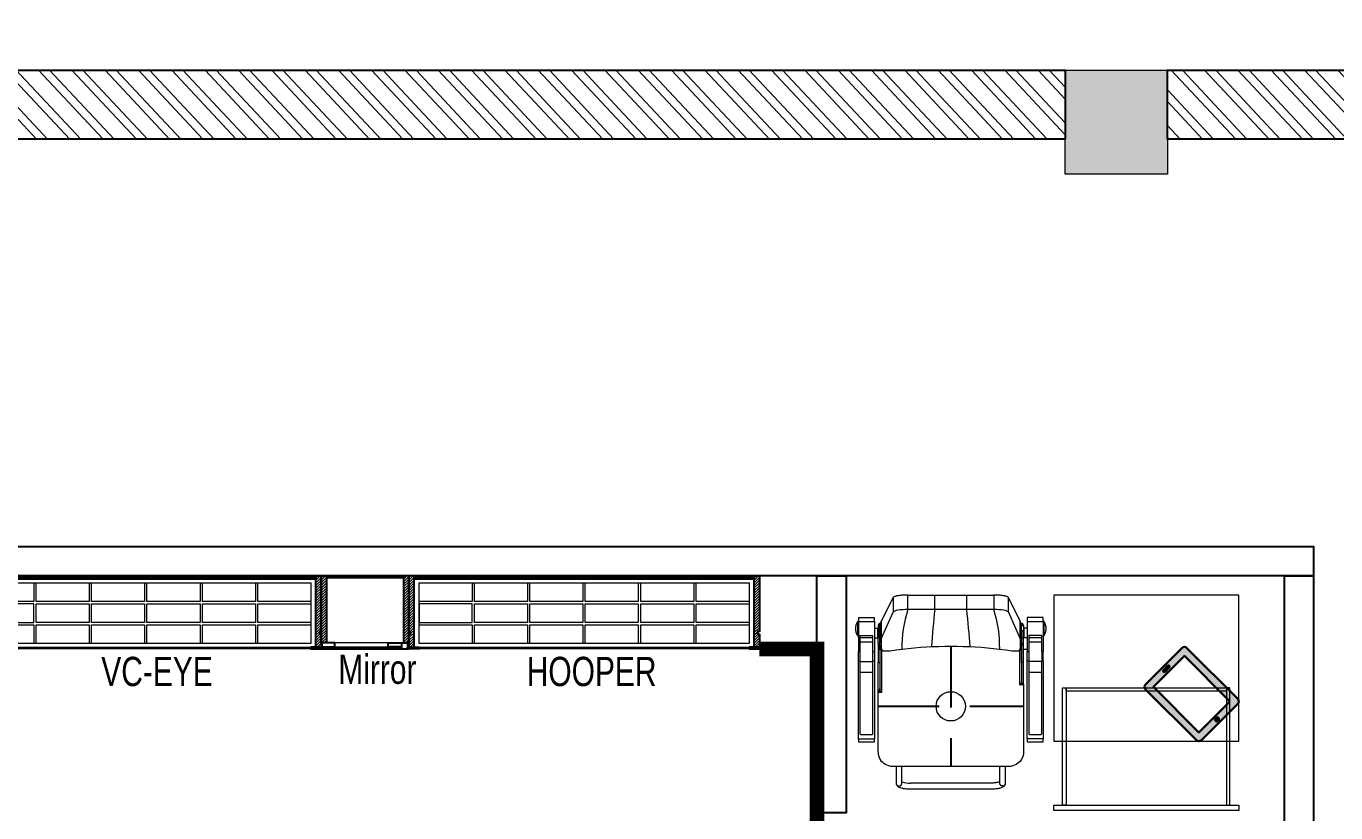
# Model space of a CAD drawing. Header units: feet. Extents: x 7177092 to 7192458, y -5285593 to -5277737.
# Drawn here: x 7184842 to 7189325, y -5280428 to -5277737 of the extents above; entities that cross this region are included whole.
import ezdxf

# ---------------------------------------------------------------- set-up
doc = ezdxf.new("R2010")
doc.units = ezdxf.units.FT
doc.header["$LTSCALE"] = 33
doc.header["$MEASUREMENT"] = 0
doc.linetypes.add('ACAD_ISO03W100', pattern=[30, 12, -18])
doc.linetypes.add('HIDDEN', pattern=[9.525, 6.35, -3.175])
doc.layers.add('A-WALL', color=1, linetype='Continuous')
doc.layers.add('LAMINATE FINISH', color=80, linetype='Continuous')
for name, color, linetype, lineweight in [('Column', 243, 'Continuous', 9), ('LENS-FURNITURE', 13, 'Continuous', 9), ('LENS-PARTITION', 21, 'Continuous', 25), ('LENS_DIMENSION', 193, 'Continuous', 0), ('LENS_TEXT', 31, 'Continuous', 5), ('LK-FF&E WALL', 1, 'Continuous', 9), ('LK-FURNITURE', 13, 'Continuous', 9), ('LK-MIRROR', 133, 'Continuous', 13), ('LN-ELEVATION-1', 81, 'Continuous', 25), ('LN-ELEVATION-2', 103, 'Continuous', 20), ('LN-ELEVATION-3', 125, 'Continuous', 18), ('LN-ELEVATION-4', 145, 'Continuous', 13), ('LN-HATCH', 251, 'Continuous', 0), ('PLANO-TXT', 252, 'Continuous', 5)]:
    doc.layers.add(name, color=color, linetype=linetype, lineweight=lineweight)
doc.styles.add('LK TXT', font='GILC____.TTF', dxfattribs={"height": 100})
pattern_1 = [(45, (7858054.0837, 3504049.203), (-4.4901280605, 4.4901280605), [])]

# ---------------------------------------------------------------- blocks, each defined once
blk = doc.blocks.new('A$Cd80e5814')
at = {"layer": 'Column'}
h = blk.add_hatch(color=8, dxfattribs=at)
h.dxf.hatch_style = 1
h.paths.add_polyline_path([(-220, 0), (0, 0), (0, 237), (-220, 237)])
h.paths.add_polyline_path([(-3709, 0), (-3709, 237), (-4059, 237), (-4059, 0)])
h.paths.add_polyline_path([(-8094, 237), (-8094, 0), (-7714, 0), (-7714, 237)])
h.paths.add_polyline_path([(-11347.8, 0), (-11347.8, 237), (-11697.8, 237), (-11697.8, 0)])
h.paths.add_polyline_path([(-15365.8, 237), (-15365.8, 0), (-15005.8, 0), (-15005.8, 237)])
h.paths.add_polyline_path([(-15365.8, 3526), (-15005.8, 3526), (-15005.8, 4026), (-15365.8, 4026)])
h.paths.add_polyline_path([(-15005.8, 7856), (-15365.8, 7856), (-15365.8, 7356), (-15005.8, 7356)])
h.paths.add_polyline_path([(-11347.8, 7706), (-11697.8, 7706), (-11697.8, 7356), (-11347.8, 7356)])
h.paths.add_polyline_path([(-8094, 7350), (-7744, 7350), (-7744, 7706), (-8094, 7706)])
h.paths.add_polyline_path([(-3709, 7350), (-3709, 7706), (-4059, 7706), (-4059, 7350)])
h.paths.add_polyline_path([(0, 7350), (0, 7706), (-300, 7706), (-300, 7350)])
h.paths.add_polyline_path([(-3709, 4046), (-4059, 4046), (-4059, 3564), (-3709, 3564)])
h.paths.add_polyline_path([(-8094, 3564), (-7714, 3564), (-7714, 4046), (-8094, 4046)])
h.paths.add_polyline_path([(-11697.8, 3526), (-11347.8, 3526), (-11347.8, 4006), (-11697.8, 4006)])
h.paths.add_polyline_path([(0, 4046), (-300, 4046), (-300, 3544), (0, 3544)])
at = {"layer": 'LN-HATCH'}
h = blk.add_hatch(dxfattribs=at)
h.set_pattern_fill('ANSI32', color=256, scale=222, angle=88.11)
h.paths.add_polyline_path([(-11697.8, 7706), (-15005.8, 7706), (-15005.8, 7476), (-11697.8, 7476)])
h.paths.add_polyline_path([(-8760, 7470), (-8760, 5976), (-15365.8, 5976), (-15365.8, 6091), (-8875, 6091), (-8875, 7470)])
h.paths.add_polyline_path([(-4059, 7470), (-7744, 7470), (-7744, 7706), (-4059, 7706)])
h.paths.add_polyline_path([(-8094, 7470), (-11347.8, 7470), (-11347.8, 7706), (-8094, 7706)])
h.paths.add_polyline_path([(-300, 7470), (-3709, 7470), (-3709, 7706), (-300, 7706)])
h.paths.add_polyline_path([(-230, 4046), (0, 4046), (0, 7350), (-230, 7350)])
h.paths.add_polyline_path([(0, 237), (-220, 237), (-220, 3544), (0, 3544)])
h.paths.add_polyline_path([(-3709, 237), (-220, 237), (-220, 0), (-3709, 0)])
h.paths.add_polyline_path([(-7714, 237), (-4059, 237), (-4059, 0), (-7714, 0)])
h.paths.add_polyline_path([(-11347.8, 237), (-8094, 237), (-8094, 0), (-11347.8, 0)])
h.paths.add_polyline_path([(-15005.8, 237), (-11697.8, 237), (-11697.8, 0), (-15005.8, 0)])
h.paths.add_polyline_path([(-980, 5970), (-230, 5970), (-230, 5820), (-980, 5820)])
h.paths.add_polyline_path([(-1730, 7470), (-1880, 7470), (-1880, 5820), (-1730, 5820)])
at = {"layer": 'A-WALL'}
for points in [[(-4059, 7470), (-7744, 7470), (-7744, 7706), (-4059, 7706)], [(-300, 7470), (-3709, 7470), (-3709, 7706), (-300, 7706)]]:
    blk.add_lwpolyline(points, close=True, dxfattribs=at)
at = {"layer": 'Column'}
blk.add_lwpolyline([(-3709, 7350), (-4059, 7350), (-4059, 7706), (-3709, 7706)], close=True, dxfattribs=at)
blk = doc.blocks.new('TRIAL SET CABINET 633x500')
at = {"layer": 'LENS-FURNITURE'}
h = blk.add_hatch(color=9, dxfattribs=at)
h.dxf.hatch_style = 1
edge = h.paths.add_edge_path()
edge.add_line((-8.5, -982), (115.9, -857.5))
edge.add_arc((107.4, -849), 12, 315, 405)
edge.add_line((115.9, -840.5), (-58, -666.6))
edge.add_arc((-66.5, -675.1), 12, 45, 135)
edge.add_line((-75, -666.6), (-199.5, -791))
edge.add_arc((-191, -799.5), 12, 135, 225)
edge.add_line((-199.5, -808), (-25.5, -982))
edge.add_arc((-17, -973.5), 12, 225, 315)
h.paths.add_polyline_path([(-17, -955.1), (89, -849), (-66.5, -693.5), (-172.6, -799.5)], flags=16)
edge = h.paths.add_edge_path(flags=16)
edge.add_line((-138.3, -741.9), (-124.2, -727.8))
edge.add_arc((-121.3, -730.6), 4, 45, 135, ccw=False)
edge.add_arc((-121.3, -730.6), 4, -45, 45, ccw=False)
edge.add_line((-118.5, -733.4), (-132.6, -747.6))
edge.add_arc((-135.5, -744.7), 4, 225, 315, ccw=False)
edge.add_arc((-135.5, -744.7), 4, 135, 225, ccw=False)
edge = h.paths.add_edge_path(flags=16)
edge.add_arc((44.8, -910.9), 7, 0, 360)
at = {"layer": 'LENS-FURNITURE', "lineweight": 0}
h = blk.add_hatch(dxfattribs=at)
h.set_pattern_fill('ANSI31', color=252, scale=10, angle=405)
h.set_pattern_definition([(90, (-3772352.8758, -3684050.3276), (-1.25, 2e-16), [])])
edge = h.paths.add_edge_path()
edge.add_line((-138.3, -741.9), (-124.2, -727.8))
edge.add_arc((-121.3, -730.6), 4, 45, 135, ccw=False)
edge.add_arc((-121.3, -730.6), 4, -45, 45, ccw=False)
edge.add_line((-118.5, -733.4), (-132.6, -747.6))
edge.add_arc((-135.5, -744.7), 4, 225, 315, ccw=False)
edge.add_arc((-135.5, -744.7), 4, 135, 225, ccw=False)
edge = h.paths.add_edge_path()
edge.add_arc((44.8, -910.9), 7, 0, 360)
at = {"layer": 'LENS-FURNITURE'}
blk.add_lwpolyline([(119.4, -352.5), (119.4, -985.5), (-380.6, -985.5), (-380.6, -352.5)], close=True, dxfattribs=at)
at = {"layer": 'LENS-FURNITURE', "color": 146}
for points in [[(338.5, -352.5), (338.5, -985.5), (356.5, -985.5), (356.5, -352.5)], [(-63.5, -382.5), (-63.5, -394.5), (338.5, -394.5), (338.5, -382.5)], [(-63.5, -394.5), (-63.5, -943.5), (-51.5, -943.5), (-51.5, -394.5)], [(-63.5, -955.5), (-63.5, -943.5), (338.5, -943.5), (338.5, -955.5)]]:
    blk.add_lwpolyline(points, close=True, dxfattribs=at)
at = {"layer": 'LENS-FURNITURE', "color": 18, "lineweight": 30}
for points in [[(-8.5, -982), (115.9, -857.5, 0.414214), (115.9, -840.5), (-58, -666.6, 0.414214), (-75, -666.6), (-199.5, -791, 0.414214), (-199.5, -808), (-25.5, -982, 0.414214)], [(-138.3, -741.9), (-124.2, -727.8, -0.414214), (-118.5, -727.8), (-118.5, -727.8, -0.414214), (-118.5, -733.4), (-132.6, -747.6, -0.414214), (-138.3, -747.6), (-138.3, -747.6, -0.414214)]]:
    blk.add_lwpolyline(points, format="xyb", close=True, dxfattribs=at)
blk.add_lwpolyline([(-17, -955.1), (89, -849), (-66.5, -693.5), (-172.6, -799.5)], close=True, dxfattribs=at)
blk.add_circle((44.8, -910.9), 7, dxfattribs=at)
blk = doc.blocks.new('CHAIR UNIT')
blk.add_circle((0, 0), 50.1)
at = {"layer": 'Defpoints', "linetype": 'HIDDEN'}
for p, q in [((0, 205.7), (0, -205.7)), ((-249, 0), (249, 0))]:
    blk.add_line(p, q, dxfattribs=at)
at = {"layer": 'LENS-FURNITURE'}
for points in [[(-197, 372.7), (-237.8, 291.7), (-237.8, 231.2, 0.110434), (-238, 230.4), (-238, 199.5), (-238, 199.4)], [(238, 199.4), (238, 199.5), (238, 230.4, 0.107055), (237.8, 231.2), (237.8, 291.7), (197, 372.7)], [(236, 193.5, -0.026868), (242.5, 193.2), (242.5, 193.5), (242.5, 193.7), (242.4, 194.2), (242.4, 194.5), (242.3, 194.8), (242.3, 195), (242.2, 195.2), (242.2, 195.5), (242.1, 195.7), (242, 196), (242, 196.2), (241.9, 196.5), (241.7, 196.9), (241.5, 197.4), (241.3, 197.9), (241.2, 198.1), (240.9, 198.5), (240.8, 198.8), (240.6, 199), (240.3, 199.4), (240.2, 199.6), (240, 199.8), (239.9, 200), (239.7, 200.2), (239.5, 200.4), (239.4, 200.6), (239.2, 200.7), (239, 200.9), (238.8, 201.1), (238.4, 201.4), (238, 201.7)], [(249, 73.3, 0.004277), (236, 73.4), (236, 193.3)], [(-249, 48.3, -0.00446), (-236, 48.4), (-236, 48.4), (-236.4, 48.5), (-238.1, 49), (-240.7, 49.9), (-242.8, 50.7), (-244.4, 51.5), (-245.5, 52.3), (-245.3, 52.5), (-245.1, 52.6), (-244.8, 52.9), (-244.5, 53.3), (-244.4, 53.5), (-244.2, 53.7), (-244.1, 53.8), (-244, 54), (-243.9, 54.2), (-243.6, 54.6), (-243.5, 54.8), (-243.4, 55), (-243.3, 55.2), (-243.2, 55.4), (-243.1, 55.7), (-243.1, 55.9), (-243, 56.1), (-242.9, 56.3), (-242.8, 56.7), (-242.7, 57), (-242.7, 57.2), (-242.6, 57.4), (-242.6, 57.6), (-242.6, 57.9), (-242.5, 58.1), (-242.5, 58.5), (-242.5, 58.8), (-242.5, 59)]]:
    blk.add_lwpolyline(points, format="xyb", dxfattribs=at)
for points in [[(-147.2, 331.1), (-147.2, 380.6), (-151.5, 380.5), (-155.9, 380.4), (-160.1, 380.3), (-164.3, 380.1), (-168.3, 379.8), (-172.2, 379.4), (-175.9, 379), (-179.3, 378.5), (-182.5, 378), (-185.5, 377.5), (-188.1, 376.9), (-190.5, 376.2), (-192.5, 375.6), (-194.2, 374.9), (-195.5, 374.1), (-196.4, 373.4), (-197, 372.7), (-197, 322.4)], [(-147.2, 380.6), (147.2, 380.6)], [(-54.8, 331.1), (-54.8, 380.6)], [(54.8, 331.1), (54.8, 380.6)], [(197, 322.4), (197, 372.7), (196.5, 373.4), (195.5, 374.1), (194.2, 374.9), (192.5, 375.6), (190.5, 376.2), (188.2, 376.9), (185.5, 377.5), (182.6, 378), (179.4, 378.5), (175.9, 379), (172.2, 379.4), (168.4, 379.8), (164.3, 380.1), (160.2, 380.3), (155.9, 380.4), (151.6, 380.5), (147.2, 380.6), (147.2, 331.1)], [(-237.8, 231.2), (-197, 322.4)], [(147.2, 331.1), (-147.2, 331.1)], [(197, 322.4), (237.8, 231.2)], [(197, 321.2), (197, 321.7), (197, 321.9)], [(-316.5, 290.7), (-318.5, 290.7), (-318.8, 290.3), (-319.1, 289.9), (-319.3, 289.4), (-319.9, 288.6), (-320.1, 288.1), (-320.4, 287.7), (-320.9, 286.8), (-321.2, 286.4), (-321.4, 285.9), (-321.6, 285.5), (-321.8, 285), (-322.3, 284.1), (-322.5, 283.6), (-322.7, 283.2), (-322.9, 282.7), (-323.1, 282.2), (-323.3, 281.8), (-323.5, 281.3), (-323.8, 280.4), (-324, 279.9), (-324.1, 279.4), (-324.5, 278.4), (-324.6, 277.9), (-324.7, 277.5), (-324.9, 277), (-325, 276.5), (-325.2, 275.5), (-325.5, 274.5), (-325.6, 274), (-325.7, 273.5), (-325.9, 272), (-326.1, 270.5), (-326.1, 270), (-326.2, 269.5), (-326.2, 269), (-326.3, 268.5), (-326.3, 268), (-326.3, 267.5), (-326.3, 267), (-326.3, 266.5), (-326.4, 266), (-326.4, 265.4), (-326.3, 264.9), (-326.3, 264.4), (-326.3, 263.9), (-326.3, 262.9), (-326.2, 262.4), (-326.2, 261.9), (-326.1, 261.4), (-326.1, 260.9), (-325.9, 259.4), (-325.8, 258.9), (-325.7, 258.4), (-325.7, 257.9), (-325.6, 257.4), (-325.5, 256.9), (-325.4, 256.4), (-325.2, 255.9), (-325, 254.9), (-324.9, 254.4), (-324.7, 253.9), (-324.6, 253.4), (-324.5, 253), (-324, 251.5), (-323.8, 251), (-323.6, 250.5), (-323.5, 250.1), (-323.3, 249.6), (-323.1, 249.1), (-322.9, 248.7), (-322.7, 248.2), (-322.5, 247.7), (-322.3, 247.3), (-321.8, 246.4), (-321.6, 245.9), (-321.4, 245.5), (-321.2, 245), (-320.7, 244.1), (-320.4, 243.7), (-320.1, 243.2), (-319.9, 242.8), (-319.3, 242), (-319.1, 241.5), (-318.8, 241.1), (-318.5, 240.7), (-316.5, 240.7)], [(-318.5, 240.7), (-318.5, 290.7)], [(-261.5, 290.2), (-261.5, 303.2), (-316.5, 303.2), (-316.5, 290.2), (-261.5, 290.2), (-261.5, 187)], [(-316.5, 290.2), (-316.5, 187)], [(-238, 277.2), (-242, 277.2), (-242, 283.1), (-242.2, 283.1), (-242.6, 283.1), (-242.8, 283), (-243, 283), (-243.1, 283), (-243.3, 283), (-243.5, 282.9), (-243.7, 282.9), (-244.1, 282.8), (-244.2, 282.7), (-244.4, 282.6), (-244.8, 282.5), (-244.9, 282.4), (-245.1, 282.3), (-245.3, 282.2), (-245.6, 282), (-245.8, 281.9), (-245.9, 281.8), (-246.1, 281.7), (-246.2, 281.5), (-246.4, 281.4), (-246.5, 281.3), (-246.6, 281.2), (-246.8, 281), (-246.9, 280.9), (-247, 280.7), (-247.1, 280.6), (-247.4, 280.3), (-247.5, 280.1), (-247.6, 280), (-247.7, 279.8), (-247.8, 279.6), (-247.9, 279.3), (-248.1, 278.9), (-248.2, 278.6), (-248.3, 278.4), (-248.3, 278.2), (-248.4, 278), (-248.4, 277.8), (-248.4, 277.6), (-248.4, 277.4), (-248.5, 277.3), (-248.5, 277.1), (-248.5, 276.9), (-248.5, 276.7)], [(-242.5, 257.7), (-242.5, 276.7), (-248.5, 276.7), (-248.5, 257.7)], [(-242.5, 249.3), (-242.5, 249.4), (-242.4, 249.6), (-242.2, 249.6), (-242, 249.6), (-242, 277.2), (-242.1, 277.2), (-242.1, 277.2), (-242.2, 277.1), (-242.2, 277.1), (-242.3, 277.1), (-242.3, 277), (-242.4, 277), (-242.4, 277), (-242.5, 276.9), (-242.5, 276.8), (-242.5, 276.8), (-242.5, 276.7), (-242.5, 276.7)], [(-238, 283.1), (-242, 283.1)], [(-238, 230.2), (-238, 230.4), (-238, 290.9), (-238, 291), (-238, 291.1), (-237.9, 291.2), (-237.9, 291.3), (-237.9, 291.4), (-237.9, 291.5), (-237.8, 291.6), (-237.8, 291.7)], [(238, 230.2), (238, 230.4), (238, 290.9), (238, 291), (238, 291.1), (238, 291.2), (238, 291.3), (237.9, 291.4), (237.9, 291.5), (237.9, 291.6), (237.8, 291.7)], [(248.5, 276.7), (248.5, 277.3), (248.4, 277.4), (248.4, 277.6), (248.4, 277.8), (248.4, 278), (248.3, 278.2), (248.1, 278.7), (248.1, 278.9), (247.9, 279.3), (247.9, 279.4), (247.8, 279.6), (247.7, 279.8), (247.6, 280), (247.5, 280.1), (247.4, 280.3), (247.1, 280.6), (247, 280.7), (246.9, 280.9), (246.8, 281), (246.6, 281.2), (246.5, 281.3), (246.1, 281.7), (245.9, 281.8), (245.8, 281.9), (245.6, 282), (245.3, 282.2), (245.1, 282.3), (244.9, 282.4), (244.8, 282.5), (244.4, 282.6), (244.2, 282.7), (244.1, 282.8), (243.9, 282.8), (243.7, 282.9), (243.5, 282.9), (243.3, 283), (243.1, 283), (242.9, 283), (242.8, 283), (242.6, 283.1), (242.2, 283.1), (242, 283.1), (242, 277.2), (238, 277.2)], [(242, 283.1), (238, 283.1)], [(242.5, 249.3), (242.4, 249.5), (242.4, 249.5), (242.4, 249.5), (242.4, 249.5), (242.2, 249.6), (242, 249.6), (242, 277.2), (242.1, 277.2), (242.1, 277.2), (242.2, 277.1), (242.2, 277.1), (242.3, 277.1), (242.3, 277), (242.4, 277), (242.4, 277), (242.5, 276.9), (242.5, 276.8), (242.5, 276.8), (242.5, 276.7), (242.5, 276.7)], [(242.5, 257.7), (242.5, 276.7), (248.5, 276.7), (248.5, 257.7)], [(316.5, 290.4), (316.5, 303.4), (261.5, 303.4), (261.5, 290.4), (316.5, 290.4), (316.5, 187.2)], [(261.5, 290.4), (261.5, 187.2)], [(316.5, 240.9), (318.5, 240.9), (318.8, 241.3), (319.1, 241.7), (319.6, 242.6), (320.1, 243.4), (320.7, 244.3), (320.9, 244.8), (321.2, 245.2), (321.4, 245.6), (321.6, 246.1), (321.8, 246.5), (322.1, 247), (322.3, 247.5), (322.5, 247.9), (322.7, 248.4), (322.9, 248.9), (323.1, 249.3), (323.3, 249.8), (323.5, 250.3), (323.8, 251.2), (324, 251.7), (324.1, 252.2), (324.5, 253.1), (324.6, 253.6), (324.9, 254.6), (325, 255.1), (325.2, 256.1), (325.4, 256.6), (325.5, 257.1), (325.6, 257.6), (325.7, 258.1), (325.7, 258.6), (325.8, 259.1), (326, 260.1), (326.1, 261.1), (326.1, 261.6), (326.2, 262.1), (326.3, 263.1), (326.3, 263.6), (326.3, 264.1), (326.3, 264.6), (326.3, 265.1), (326.4, 265.6), (326.4, 266.1), (326.3, 266.6), (326.3, 267.1), (326.3, 267.7), (326.3, 268.2), (326.3, 268.7), (326.2, 269.7), (326.1, 270.2), (326.1, 270.7), (326, 271.7), (325.8, 272.7), (325.7, 273.2), (325.7, 273.7), (325.5, 274.7), (325.4, 275.2), (325.2, 275.7), (325, 276.7), (324.9, 277.2), (324.7, 277.6), (324.6, 278.1), (324.5, 278.6), (324.1, 279.6), (324, 280.1), (323.8, 280.6), (323.5, 281.5), (323.3, 282), (322.9, 282.9), (322.7, 283.4), (322.3, 284.3), (321.8, 285.2), (321.6, 285.7), (321.4, 286.1), (321.2, 286.6), (320.9, 287), (320.7, 287.5), (320.1, 288.3), (319.9, 288.8), (319.6, 289.2), (319.3, 289.6), (319.1, 290), (318.8, 290.5), (318.5, 290.9), (316.5, 290.9)], [(318.5, 290.9), (318.5, 240.9)], [(-266.5, 187), (-266.5, 241.7), (-311.5, 241.7), (-311.5, 187)], [(-266.5, 233.8), (-311.5, 233.8)], [(-248.5, 265.7), (-249.5, 266.7), (-261.5, 266.7)], [(-261.5, 234.7), (-249.5, 234.7), (-248.5, 235.7)], [(-249.5, 234.7), (-249.5, 266.7)], [(-248.5, 215.4), (-248.5, 209.6), (-242.5, 209.6), (-242.5, 215.4), (-248.5, 215.4), (-248.5, 235.9)], [(-238, 201.8), (-238.2, 201.6), (-238.4, 201.5), (-238.6, 201.3), (-238.8, 201.1), (-238.9, 200.9), (-239.1, 200.8), (-239.3, 200.6), (-239.5, 200.4), (-239.7, 200.2), (-239.8, 200), (-240, 199.8), (-240.2, 199.6), (-240.3, 199.4), (-240.5, 199.2), (-240.6, 199), (-240.9, 198.6), (-241.1, 198.1), (-241.2, 197.9), (-241.4, 197.7), (-241.5, 197.4), (-241.6, 197.2), (-241.7, 197), (-241.8, 196.7), (-241.9, 196.5), (-241.9, 196.2), (-242, 196), (-242.1, 195.8), (-242.2, 195.5), (-242.2, 195.3), (-242.3, 195), (-242.3, 194.8), (-242.4, 194.5), (-242.4, 194), (-242.5, 193.7), (-242.5, 193.2), (-242.5, 232.1), (-242.2, 236.1), (-241.2, 240.1), (-239.5, 243.8), (-238, 246)], [(-242.5, 235.9), (-242.5, 215.4)], [(-242, 249.6), (-240.7, 249.6), (-239.3, 249.6), (-238, 249.5)], [(238, 246.1), (238.5, 245.4), (240.2, 242.4), (241.5, 239.1), (242.2, 235.6), (242.5, 232.1), (242.5, 193.2), (242.5, 84), (242.2, 81.9), (241.2, 79.8), (239.7, 77.4), (237.7, 75), (236, 73.4), (236, 73.4), (236.4, 73.5), (238.1, 74), (240.7, 74.9), (242.8, 75.7), (244.4, 76.5), (245.5, 77.3), (245.3, 77.5), (245.1, 77.6), (244.8, 77.9), (244.5, 78.3), (244.4, 78.5), (244.2, 78.7), (244.1, 78.8), (243.9, 79.2), (243.8, 79.4), (243.6, 79.6), (243.5, 79.8), (243.4, 80), (243.3, 80.2), (243.2, 80.4), (243.1, 80.7), (243.1, 80.9), (243, 81.1), (242.9, 81.3), (242.8, 81.7), (242.7, 82), (242.7, 82.2), (242.6, 82.4), (242.6, 82.6), (242.6, 82.9), (242.5, 83.1), (242.5, 83.5), (242.5, 83.8), (242.5, 84)], [(238, 249.5), (239.3, 249.6), (242, 249.6)], [(242.5, 214.3), (242.5, 209.8), (248.5, 209.8), (248.5, 214.3), (242.5, 214.3), (242.5, 235.9)], [(261.5, 266.9), (249.5, 266.9), (248.5, 265.9)], [(248.5, 235.9), (249.5, 234.9), (261.5, 234.9)], [(248.5, 214.3), (248.5, 235.9)], [(249.5, 266.9), (249.5, 234.9)], [(311.5, 187.2), (311.5, 241.8), (266.5, 241.8), (266.5, 187.2)], [(311.5, 234), (266.5, 234)], [(-316.5, 155.2), (-316.5, 187), (-311.5, 187), (-311.5, 155.2)], [(-266.5, 219.8), (-311.5, 219.8)], [(-266.5, 155.2), (-266.5, 187), (-261.5, 187), (-261.5, 155.2)], [(-248.5, 209.6), (-248.5, 149.4)], [(-242.5, 222.6), (-242.4, 223), (-242.4, 223.1), (-242.4, 223.1), (-242.4, 223.1), (-242.2, 223.4), (-242, 223.6)], [(-242.5, 209.6), (-242.5, 149.4)], [(-236, 193.5), (-236.5, 193.5), (-237.1, 193.5), (-238.2, 193.5), (-238.7, 193.5), (-239.2, 193.5), (-239.8, 193.4), (-240.3, 193.4), (-241.4, 193.3), (-242, 193.3), (-242.5, 193.2), (-242.5, 59), (-242.2, 57), (-241.2, 54.8), (-239.8, 52.5), (-237.7, 50), (-236, 48.4), (-236, 193.4)], [(-238, 199.5), (-238, 199.4), (-238, 199.1), (-238, 198.6), (-237.9, 198.4), (-237.9, 197.9), (-237.8, 197.7), (-237.7, 197.2), (-237.7, 197), (-237.6, 196.7), (-237.6, 196.5), (-237.5, 196.3), (-237.4, 196), (-237.3, 195.8), (-237.2, 195.6), (-237.1, 195.4), (-237, 195.1), (-236.9, 194.9), (-236.8, 194.7), (-236.5, 194.1), (-236.3, 193.9), (-236.2, 193.7), (-236.1, 193.5), (-235.8, 193.1), (-235.5, 192.7), (-235.3, 192.6), (-235.1, 192.4), (-235, 192.2), (-234.8, 192), (-234.6, 191.9), (-234.2, 191.6), (-233.9, 191.3), (-233.5, 191), (-233.3, 190.9), (-233, 190.7), (-232.6, 190.5), (-232.4, 190.4), (-232, 190.2), (-231.7, 190.1), (-231.5, 190), (-231.1, 189.8), (-230.8, 189.8), (-230.6, 189.7), (-230.4, 189.7), (-230.1, 189.6), (-229.9, 189.5), (-229.7, 189.5), (-229.4, 189.5), (-228.9, 189.4), (-228.7, 189.4), (-228.5, 189.4), (-228.2, 189.4), (-228, 189.4), (-214.9, 189.4)], [(-214.9, 189.4), (-208.1, 190.4), (-187.4, 193.3), (-166.6, 195.9), (-145.8, 198.2), (-125, 200.2), (-104.2, 201.9), (-83.3, 203.3), (-62.4, 204.4), (-41.5, 205.2), (-20.6, 205.7), (0.3, 205.8), (21.2, 205.6), (42.1, 205.2), (63, 204.4), (83.9, 203.3), (104.8, 201.9), (125.6, 200.2), (146.5, 198.2), (167.2, 195.8), (188, 193.2), (208.7, 190.3), (214.9, 189.4)], [(214.9, 189.4), (228, 189.4), (228.3, 189.4), (228.5, 189.4), (228.7, 189.4), (229, 189.4), (229.5, 189.5), (229.7, 189.5), (229.9, 189.5), (230.6, 189.7), (230.9, 189.8), (231.1, 189.8), (231.3, 189.9), (231.6, 190), (231.8, 190.1), (232, 190.2), (232.2, 190.3), (232.4, 190.4), (232.7, 190.5), (233.1, 190.7), (233.3, 190.9), (233.5, 191), (233.9, 191.3), (234.3, 191.6), (234.6, 191.9), (234.8, 192), (235, 192.2), (235.2, 192.4), (235.3, 192.6), (235.5, 192.7), (235.8, 193.1), (236.1, 193.5), (236.4, 193.9), (236.5, 194.1), (236.6, 194.3), (236.9, 194.7), (237, 194.9), (237.1, 195.1), (237.2, 195.4), (237.3, 195.6), (237.4, 195.8), (237.5, 196), (237.5, 196.3), (237.6, 196.5), (237.7, 196.7), (237.8, 197.4), (237.9, 197.7), (237.9, 197.9), (238, 198.4), (238, 198.6), (238, 198.9), (238, 199.1), (238, 199.4), (238, 199.5)], [(242, 223.7), (242.2, 223.4), (242.4, 223.2), (242.5, 223), (242.5, 222.7)], [(242.5, 149.5), (242.5, 209.8)], [(248.5, 149.5), (248.5, 209.8)], [(261.5, 194), (248.5, 194)], [(261.5, 155.4), (261.5, 187.2), (266.5, 187.2), (266.5, 155.4)], [(311.5, 220), (266.5, 220)], [(-316.5, -111.8), (-316.5, 155.2), (-311.5, 155.2), (-311.5, -91.8), (-311.5, -92), (-311.5, -92.1), (-311.5, -92.3), (-311.5, -92.5), (-311.4, -92.7), (-311.4, -93), (-311.3, -93.2), (-311.3, -93.3), (-311.2, -93.6), (-311.1, -93.8), (-311, -93.9), (-310.9, -94.1), (-310.9, -94.3), (-310.6, -94.7), (-310.5, -94.8), (-310.4, -95), (-310.3, -95.1), (-310.1, -95.2), (-309.9, -95.5), (-309.8, -95.6), (-309.7, -95.7), (-309.2, -96), (-309.1, -96.1), (-309, -96.2), (-308.8, -96.2), (-308.5, -96.4), (-308.2, -96.5), (-308, -96.6), (-307.7, -96.7), (-307.5, -96.7), (-307.3, -96.7), (-307.2, -96.8), (-307, -96.8), (-306.8, -96.8), (-306.7, -96.8), (-306.5, -96.8), (-271.5, -96.8), (-271.3, -96.8), (-271.2, -96.8), (-271, -96.8), (-270.8, -96.8), (-270.5, -96.7), (-270.3, -96.7), (-270, -96.6), (-269.8, -96.5), (-269.7, -96.5), (-269.5, -96.4), (-269.2, -96.2), (-269.1, -96.2), (-268.9, -96.1), (-268.8, -96), (-268.6, -95.9), (-268.3, -95.7), (-268.2, -95.6), (-268.1, -95.5), (-267.8, -95.2), (-267.7, -95.1), (-267.6, -95), (-267.5, -94.8), (-267.4, -94.7), (-267.3, -94.5), (-267.2, -94.4), (-267.1, -94.1), (-267, -93.9), (-266.9, -93.6), (-266.8, -93.5), (-266.7, -93.3), (-266.7, -93.2), (-266.6, -93), (-266.6, -92.7), (-266.5, -92.5), (-266.5, -92.3), (-266.5, -92), (-266.5, -91.8), (-266.5, 155.2), (-261.5, 155.2), (-261.5, -111.8)], [(-266.5, 152.7), (-311.5, 152.7)], [(-248.5, 50.7), (-248.5, 52.8), (-248.5, 149.4), (-242.5, 149.4), (-242.5, 61.3)], [(248.5, 75.6), (248.5, 149.5), (242.5, 149.5), (242.5, 83.8)], [(316.5, 155.4), (316.5, -111.6), (261.5, -111.6), (261.5, -121.6), (316.5, -121.6), (316.5, -111.6)], [(261.5, -111.6), (261.5, 155.4), (266.5, 155.4), (266.5, -91.6), (266.5, -91.8), (266.5, -91.9), (266.5, -92.1), (266.5, -92.3), (266.6, -92.5), (266.6, -92.6), (266.6, -92.8), (266.7, -93.1), (266.8, -93.3), (266.8, -93.4), (266.9, -93.6), (267, -93.8), (267.1, -93.9), (267.1, -94.1), (267.2, -94.2), (267.3, -94.4), (267.4, -94.5), (267.5, -94.6), (267.6, -94.8), (267.7, -94.9), (267.8, -95), (268.1, -95.3), (268.2, -95.4), (268.3, -95.5), (268.6, -95.7), (268.8, -95.8), (268.9, -95.9), (269, -96), (269.4, -96.1), (269.8, -96.3), (270, -96.4), (270.3, -96.5), (270.5, -96.5), (270.6, -96.5), (270.8, -96.6), (271, -96.6), (271.2, -96.6), (271.5, -96.6), (306.5, -96.6), (306.7, -96.6), (306.8, -96.6), (307, -96.6), (307.2, -96.6), (307.3, -96.5), (307.5, -96.5), (307.7, -96.5), (308, -96.4), (308.2, -96.3), (308.3, -96.3), (308.6, -96.1), (308.8, -96), (308.9, -96), (309.1, -95.9), (309.2, -95.8), (309.4, -95.7), (309.7, -95.5), (309.8, -95.4), (309.9, -95.3), (310.1, -95), (310.3, -94.9), (310.4, -94.8), (310.6, -94.5), (310.7, -94.4), (310.8, -94.2), (310.9, -94.1), (310.9, -93.9), (311, -93.8), (311.1, -93.4), (311.2, -93.3), (311.3, -93.1), (311.4, -92.8), (311.4, -92.6), (311.4, -92.5), (311.5, -92.3), (311.5, -92.1), (311.5, -91.9), (311.5, -91.8), (311.5, -91.6), (311.5, 155.4)], [(311.5, 152.9), (266.5, 152.9)], [(-266.5, 115.3), (-311.5, 115.3)], [(311.5, 115.5), (266.5, 115.5)], [(-249, -155.7), (-249, 48.3), (-249, 48.5), (-249, 48.6), (-249, 48.8), (-249, 49), (-248.9, 49.2), (-248.9, 49.4), (-248.9, 49.6), (-248.8, 49.8), (-248.8, 49.9), (-248.7, 50.1), (-248.6, 50.5), (-248.4, 50.8), (-248.4, 51), (-248.3, 51.1), (-248.2, 51.3), (-248, 51.6), (-247.9, 51.8), (-247.8, 51.9), (-247.6, 52.1), (-247.5, 52.2), (-247.3, 52.5), (-247.1, 52.6), (-247, 52.7), (-246.9, 52.9), (-246.7, 53), (-246.6, 53.1), (-246.3, 52.9), (-245.5, 52.3)], [(-248.5, 52.8), (-246.9, 52.8)], [(-246.6, 53.1), (-246.2, 53.4), (-245.8, 53.7), (-245.5, 54), (-245.1, 54.4), (-245, 54.6), (-244.7, 54.9), (-244.5, 55.1), (-244.4, 55.3), (-244.2, 55.5), (-244.1, 55.7), (-244, 55.9), (-243.9, 56.1), (-243.6, 56.5), (-243.5, 56.8), (-243.4, 57), (-243.3, 57.2), (-243.2, 57.4), (-243.1, 57.9), (-242.9, 58.3), (-242.8, 58.8), (-242.7, 59), (-242.7, 59.2), (-242.6, 59.5), (-242.6, 59.7), (-242.6, 59.9), (-242.5, 60.2), (-242.5, 60.7), (-242.5, 60.9), (-242.5, 61.1)], [(246.5, 78.1), (246.2, 77.9), (245.5, 77.3)], [(248.5, 75.7), (248.7, 75.2), (248.7, 75), (248.8, 74.8), (248.8, 74.7), (248.9, 74.5), (249, 74), (249, 73.8), (249, 73.5), (249, 73.3), (249, -155.7)], [(-249, -155.7), (-249, -156.3), (-249, -156.8), (-249, -157.3), (-249, -157.9), (-248.9, -158.4), (-248.9, -159.5), (-248.8, -160), (-248.7, -161.1), (-248.7, -161.6), (-248.6, -162.1), (-248.5, -162.7), (-248.4, -163.7), (-248.3, -164.2), (-248.1, -165.3), (-248, -165.8), (-247.9, -166.3), (-247.7, -166.9), (-247.6, -167.4), (-247.5, -167.9), (-247.2, -168.9), (-246.9, -170), (-246.8, -170.5), (-246.4, -171.5), (-246.3, -172), (-246.1, -172.5), (-245.9, -173), (-245.7, -173.5), (-245.5, -174), (-245.3, -174.5), (-244.7, -176), (-244.5, -176.5), (-243.8, -177.9), (-243.1, -179.3), (-242.6, -180.3), (-242.3, -180.7), (-242, -181.2), (-241.7, -181.7), (-241.2, -182.6), (-240.9, -183)], [(249, -155.7), (249, -156.3), (249, -156.8), (249, -157.3), (248.9, -157.9), (248.9, -158.4), (248.9, -159.5), (248.8, -160), (248.8, -160.5), (248.7, -161.1), (248.7, -161.6), (248.6, -162.1), (248.5, -162.7), (248.4, -163.7), (248.3, -164.2), (248.2, -164.8), (248.1, -165.3), (248, -165.8), (247.9, -166.3), (247.7, -166.9), (247.6, -167.4), (247.5, -167.9), (247.2, -168.9), (246.9, -170), (246.8, -170.5), (246.4, -171.5), (246.3, -172), (246.1, -172.5), (245.9, -173), (245.7, -173.5), (245.5, -174), (245.3, -174.5), (245.1, -175), (244.7, -176), (244.5, -176.5), (244, -177.4), (243.8, -177.9), (243.6, -178.4), (243.1, -179.3), (242.8, -179.8), (242, -181.2), (241.7, -181.7), (241.2, -182.6), (240.9, -183), (236.9, -188.4), (233, -192.4), (228.7, -196), (224, -199), (218.3, -201.8), (212.4, -203.9), (205.8, -205.3), (199, -205.7), (199, -205.7)], [(-199, -205.7), (-199, -205.7), (-205.8, -205.3), (-212.4, -203.9), (-218.3, -201.8), (-224, -199), (-228.7, -196), (-233, -192.4), (-236.9, -188.4), (-240.9, -183), (-240.9, -183.1), (-240.9, -183.1)], [(199, -205.7), (-199, -205.7)], [(-187.5, -205.7), (-187.5, -262.7), (-187.4, -264.6), (-186.9, -266.5), (-186.2, -268.2), (-185.3, -269.8), (-184.3, -271.2), (-183, -272.5), (-181.5, -273.7), (-179.7, -274.9), (-177.6, -276.1), (-175, -277.2), (-172, -278.2), (-169, -279.1), (-165.8, -279.8), (-162.6, -280.5), (-159.2, -281), (-155.7, -281.4), (-152.2, -281.8), (-148.5, -282.1), (-144.8, -282.3), (-141.1, -282.4), (-137.5, -282.4), (137.5, -282.4), (139.5, -282.4), (143.2, -282.3), (146.9, -282.2), (150.6, -281.9), (154.2, -281.6), (157.6, -281.2), (161, -280.7), (164.3, -280.1), (167.4, -279.5), (170.3, -278.7), (173.2, -277.8), (175.9, -276.8), (178.6, -275.6), (180.7, -274.3), (182.4, -273), (183.8, -271.7), (185, -270.2), (186, -268.6), (186.8, -266.9), (187.3, -265.1), (187.5, -263.3), (187.5, -262.7), (187.5, -205.7)], [(-177.5, -272.4), (-177.3, -272.4), (-176.8, -272.4), (-176.3, -272.4), (-176.1, -272.3), (-175.8, -272.3), (-175.6, -272.3), (-175.4, -272.2), (-175.1, -272.2), (-174.9, -272.1), (-174.4, -272), (-174.2, -271.9), (-174, -271.8), (-173.8, -271.7), (-173.3, -271.6), (-173.1, -271.5), (-172.5, -271.1), (-172.3, -271), (-171.9, -270.8), (-171.5, -270.5), (-171.1, -270.2), (-170.9, -270), (-170.8, -269.9), (-170.4, -269.6), (-170.1, -269.2), (-169.9, -269), (-169.6, -268.7), (-169.5, -268.5), (-169.3, -268.3), (-169.2, -268.1), (-169.1, -267.9), (-168.9, -267.7), (-168.7, -267.3), (-168.5, -266.9), (-168.4, -266.6), (-168.3, -266.4), (-168.2, -266.2), (-168.1, -266), (-168, -265.8), (-167.9, -265.3), (-167.8, -265.1), (-167.8, -264.8), (-167.7, -264.6), (-167.7, -264.4), (-167.6, -264.1), (-167.6, -263.9), (-167.6, -263.7), (-167.5, -263), (-167.5, -262.7), (-167.5, -205.7)], [(177.5, -272.4), (177.3, -272.4), (176.8, -272.4), (176.3, -272.4), (176.1, -272.3), (175.8, -272.3), (175.6, -272.3), (175.4, -272.2), (175.1, -272.2), (174.9, -272.1), (174.4, -272), (174.2, -271.9), (174, -271.8), (173.8, -271.7), (173.3, -271.6), (173.1, -271.5), (172.9, -271.4), (172.7, -271.2), (172.5, -271.1), (172.3, -271), (171.9, -270.8), (171.7, -270.6), (171.5, -270.5), (171.3, -270.3), (171.1, -270.2), (170.9, -270), (170.8, -269.9), (170.4, -269.6), (169.9, -269), (169.8, -268.9), (169.6, -268.7), (169.5, -268.5), (169.3, -268.3), (169.2, -268.1), (169.1, -267.9), (168.9, -267.7), (168.7, -267.3), (168.5, -266.9), (168.4, -266.6), (168.3, -266.4), (168.2, -266.2), (168.1, -266), (168, -265.8), (167.9, -265.5), (167.8, -265.1), (167.8, -264.8), (167.7, -264.6), (167.7, -264.4), (167.6, -264.1), (167.6, -263.9), (167.6, -263.7), (167.5, -263), (167.5, -262.7), (167.5, -205.7)], [(-187.5, -262.7), (-187.5, -263.2), (-187.4, -263.7), (-187.4, -264.1), (-187.3, -264.4), (-187.3, -264.6), (-187.2, -264.8), (-187.2, -265.1), (-187.1, -265.3), (-187, -265.8), (-186.9, -266), (-186.8, -266.2), (-186.7, -266.4), (-186.6, -266.6), (-186.5, -266.9), (-186.3, -267.3), (-186.1, -267.7), (-185.9, -267.9), (-185.8, -268.1), (-185.7, -268.3), (-185.5, -268.5), (-185.4, -268.7), (-185.1, -269), (-184.9, -269.2), (-184.6, -269.6), (-184.2, -269.9), (-183.9, -270.2), (-183.7, -270.3), (-183.5, -270.5), (-183.1, -270.8), (-182.7, -271), (-182.5, -271.1), (-181.9, -271.5), (-181.7, -271.6), (-181.2, -271.7), (-181, -271.8), (-180.8, -271.9), (-180.5, -272), (-180.1, -272.1), (-179.9, -272.2), (-179.6, -272.2), (-179.4, -272.3), (-179.2, -272.3), (-178.9, -272.3), (-178.7, -272.4), (-178.2, -272.4), (-177.7, -272.4), (-177.5, -272.4)], [(167.5, -258.6), (166.8, -258.9), (165.4, -259.4), (163.6, -259.8), (161.5, -260.3), (159.2, -260.7), (156.7, -261.1), (153.9, -261.5), (150.9, -261.8), (147.8, -262.1), (144.6, -262.3), (141.3, -262.4), (138.1, -262.4), (137.5, -262.4), (-137.5, -262.4)], [(177.5, -272.4), (177.7, -272.4), (178.2, -272.4), (178.7, -272.4), (178.9, -272.3), (179.2, -272.3), (179.4, -272.3), (179.6, -272.2), (179.9, -272.2), (180.1, -272.1), (180.5, -272), (180.8, -271.9), (181, -271.8), (181.2, -271.7), (181.7, -271.6), (181.9, -271.5), (182.5, -271.1), (182.7, -271), (182.9, -270.9), (183.1, -270.8), (183.3, -270.6), (183.5, -270.5), (183.7, -270.3), (183.9, -270.2), (184.2, -269.9), (184.6, -269.6), (184.9, -269.2), (185.1, -269), (185.2, -268.9), (185.4, -268.7), (185.7, -268.3), (185.8, -268.1), (185.9, -267.9), (186.1, -267.7), (186.3, -267.3), (186.5, -266.9), (186.6, -266.6), (186.7, -266.4), (186.8, -266.2), (187, -265.8), (187.1, -265.3), (187.2, -265.1), (187.2, -264.8), (187.3, -264.6), (187.3, -264.4), (187.4, -264.1), (187.4, -263.9), (187.5, -263.4), (187.5, -263.2), (187.5, -262.7)]]:
    blk.add_lwpolyline(points, dxfattribs=at)
for points in [[(-248.5, 235.9), (-242.5, 235.9), (-242.5, 257.7), (-248.5, 257.7)], [(248.5, 257.7), (242.5, 257.7), (242.5, 235.9), (248.5, 235.9)], [(316.5, 187.2), (311.5, 187.2), (311.5, 155.4), (316.5, 155.4)], [(-261.5, -111.8), (-316.5, -111.8), (-316.5, -121.8), (-261.5, -121.8)]]:
    blk.add_lwpolyline(points, close=True, dxfattribs=at)
for centre, radius, start, end in [((247.3, 203.6), 414.6, 162.0923, 181.0762), ((4674.9, -167.5), 4755.9, 173.9822, 175.5169), ((-4674.9, -167.5), 4755.9, 4.4831, 6.0178), ((-247.3, 203.6), 414.6, 358.9238, 17.9077), ((-140.4, -164.1), 98.4, 253.9957, 271.677)]:
    blk.add_arc(centre, radius, start, end, dxfattribs=at)
for points in [[(-147.2, 331.1), (-173.1, 331.1), (-194.7, 327.3), (-197, 322.4)], [(197, 322.4), (194.8, 327.3), (173.2, 331.1), (147.2, 331.1)]]:
    blk.add_open_spline(points, degree=3, dxfattribs=at)
blk = doc.blocks.new('VC HD 1200')
at = {"layer": 'LN-HATCH', "ltscale": 0.5}
h = blk.add_hatch(dxfattribs=at)
h.set_pattern_fill('ANSI31', color=256, scale=2)
h.set_pattern_definition([(45, (3760859.753, 1795248.936), (-4.490128061, 4.490128061), [])])
h.paths.add_polyline_path([(-1200, 250), (-1200, 60), (-1194, 60), (-1194, 50), (-1200, 50), (-1200, 6), (-1182, 6), (-1182, 250)])
h = blk.add_hatch(dxfattribs=at)
h.set_pattern_fill('ANSI31', color=256, scale=2)
h.set_pattern_definition(pattern_1)
h.paths.add_polyline_path([(0, 250), (0, 60), (-6, 60), (-6, 50), (0, 50), (0, 6), (-18, 6), (-18, 250)])
h = blk.add_hatch(dxfattribs=at)
h.set_pattern_fill('ANSI31', color=256, scale=2)
h.set_pattern_definition([(45, (7858047.0837, 3504049.203), (-4.4901280605, 4.4901280605), [])])
h.paths.add_polyline_path([(-1165, 6), (-1165, 0), (-1200, 0), (-1200, 6)])
h = blk.add_hatch(dxfattribs=at)
h.set_pattern_fill('ANSI31', color=256, scale=2)
h.set_pattern_definition(pattern_1)
h.paths.add_polyline_path([(-28, 6), (-28, 0), (0, 0), (0, 6)])
at = {"layer": 'LN-ELEVATION-1', "ltscale": 0.5}
for points in [[(-1200, 250), (-1200, 60), (-1194, 60), (-1194, 50), (-1200, 50), (-1200, 6), (-1182, 6), (-1182, 250)], [(-18, 238), (-1182, 238), (-1182, 244), (-18, 244)], [(0, 250), (0, 60), (-6, 60), (-6, 50), (0, 50), (0, 6), (-18, 6), (-18, 250)], [(-1165, 6), (-1165, 0), (-1200, 0), (-1200, 6)], [(-35, 6), (-35, 0), (0, 0), (0, 6)]]:
    blk.add_lwpolyline(points, close=True, dxfattribs=at)
at = {"layer": 'LN-ELEVATION-3', "ltscale": 0.5}
for p, q in [((-1182, 250), (-18, 250)), ((-1165, 6), (-35, 6)), ((-35, 0), (-1165, 0))]:
    blk.add_line(p, q, dxfattribs=at)
for points in [[(-1165, 226), (-35, 226), (-35, 18), (-1165, 18)], [(-1165, 226), (-983.3, 226), (-983.3, 162), (-1165, 162)], [(-975.3, 226), (-793.7, 226), (-793.7, 162), (-975.3, 162)], [(-785.7, 226), (-604, 226), (-604, 162), (-785.7, 162)], [(-596, 226), (-414.3, 226), (-414.3, 162), (-596, 162)], [(-406.3, 226), (-224.7, 226), (-224.7, 162), (-406.3, 162)], [(-216.7, 226), (-35, 226), (-35, 162), (-216.7, 162)], [(-1165, 90), (-983.3, 90), (-983.3, 154), (-1165, 154)], [(-975.3, 154), (-793.7, 154), (-793.7, 90), (-975.3, 90)], [(-785.7, 154), (-604, 154), (-604, 90), (-785.7, 90)], [(-596, 154), (-414.3, 154), (-414.3, 90), (-596, 90)], [(-406.3, 154), (-224.7, 154), (-224.7, 90), (-406.3, 90)], [(-216.7, 154), (-35, 154), (-35, 90), (-216.7, 90)], [(-1165, 82), (-983.3, 82), (-983.3, 18), (-1165, 18)], [(-975.3, 82), (-793.7, 82), (-793.7, 18), (-975.3, 18)], [(-785.7, 82), (-604, 82), (-604, 18), (-785.7, 18)], [(-596, 82), (-414.3, 82), (-414.3, 18), (-596, 18)], [(-406.3, 82), (-224.7, 82), (-224.7, 18), (-406.3, 18)], [(-216.7, 82), (-35, 82), (-35, 18), (-216.7, 18)]]:
    blk.add_lwpolyline(points, close=True, dxfattribs=at)
blk = doc.blocks.new('MIRROR')
at = {"layer": 'LN-HATCH', "ltscale": 0.5}
h = blk.add_hatch(dxfattribs=at)
h.set_pattern_fill('ANSI31', color=256, scale=2)
h.set_pattern_definition([(45, (4060433.7416, 1708720.787), (-4.4901280605, 4.4901280605), [])])
h.paths.add_polyline_path([(212.9, 101.3), (230.9, 101.3), (230.9, -127.7), (212.9, -127.7)])
h.paths.add_polyline_path([(230.9, 95.3), (494.9, 95.3), (494.9, 101.3), (230.9, 101.3)])
h.paths.add_polyline_path([(512.9, 101.3), (494.9, 101.3), (494.9, -127.7), (512.9, -127.7)])
at = {"layer": 'Defpoints'}
blk.add_lwpolyline([(512.9, 101.3), (212.9, 101.3), (212.9, -148.7), (512.9, -148.7)], close=True, dxfattribs=at)
at = {"layer": 'LN-ELEVATION-1'}
for points in [[(212.9, 101.3), (230.9, 101.3), (230.9, -127.7), (212.9, -127.7)], [(230.9, 95.3), (494.9, 95.3), (494.9, 101.3), (230.9, 101.3)], [(512.9, 101.3), (494.9, 101.3), (494.9, -127.7), (512.9, -127.7)], [(259.9, -141.7), (259.9, -127.7), (214.9, -127.7), (214.9, -148.7), (223.9, -148.7), (223.9, -147.2), (216.4, -147.2), (216.4, -141.7)], [(442.9, -141.7), (442.9, -127.7), (487.9, -127.7), (487.9, -148.7), (478.9, -148.7), (478.9, -147.2), (486.4, -147.2), (486.4, -141.7)], [(504.9, -148.7), (504.9, -147.2), (509.4, -147.2), (509.4, -129.2), (487.9, -129.2), (487.9, -127.7), (510.9, -127.7), (510.9, -148.7)]]:
    blk.add_lwpolyline(points, close=True, dxfattribs=at)
at = {"layer": 'LN-ELEVATION-2'}
blk.add_lwpolyline([(259.9, -141.7), (442.9, -141.7), (442.9, -127.7), (259.9, -127.7)], close=True, dxfattribs=at)
at = {"layer": 'LN-ELEVATION-2', "color": 4, "lineweight": 0}
blk.add_lwpolyline([(216.4, -141.7), (486.4, -141.7), (486.4, -147.2), (216.4, -147.2)], close=True, dxfattribs=at)
at = {"layer": 'LN-ELEVATION-4', "ltscale": 0.5}
blk.add_line((478.9, -148.7), (223.9, -148.7), dxfattribs=at)

msp = doc.modelspace()

# ---------------------------------------------------------------- linework, layer by layer
at = {"layer": 'LAMINATE FINISH', "color": 85, "linetype": 'ACAD_ISO03W100', "ltscale": 0.05, "const_width": 50}
msp.add_lwpolyline([(7187548.6, -5285056.4), (7187548.6, -5280427.9)], dxfattribs=at)
at = {"layer": 'LENS-PARTITION'}
for points in [[(7183697.6, -5279517.4), (7189248.6, -5279517.4), (7189248.6, -5279617.4), (7183697.6, -5279617.4)], [(7187648.6, -5279617.4), (7187648.6, -5280427.9), (7187548.6, -5280427.9), (7187548.6, -5279617.4)], [(7189248.6, -5279617.4), (7189248.6, -5284306.4), (7189148.6, -5284306.4), (7189148.6, -5279617.4)]]:
    msp.add_lwpolyline(points, close=True, dxfattribs=at)
at = {"layer": 'LENS_DIMENSION'}
msp.add_lwpolyline([(7189248.6, -5284306.4), (7190727.6, -5284306.4), (7190727.6, -5279773.4), (7190577.6, -5279773.4), (7190577.6, -5278123.4), (7188748.6, -5278123.4), (7188748.6, -5278243.4), (7188398.6, -5278243.4), (7188398.6, -5278123.4), (7184713.6, -5278123.4), (7184713.6, -5278243.4), (7184363.6, -5278243.4), (7184363.6, -5278123.4), (7183697.6, -5278123.4), (7183697.6, -5279517.4), (7189248.6, -5279517.4)], close=True, dxfattribs=at)
at = {"layer": 'LK-MIRROR', "linetype": 'ACAD_ISO03W100', "ltscale": 0.05, "const_width": 50}
msp.add_lwpolyline([(7187548.6, -5280427.9), (7187548.6, -5279867.4), (7187351.8, -5279867.4)], dxfattribs=at)

# ---------------------------------------------------------------- block references
at = {"layer": 'LENS-FURNITURE', "xscale": -1, "rotation": 90}
msp.add_blockref('TRIAL SET CABINET 633x500', (7188007, -5280063.8), dxfattribs=at)
at = {"layer": 'LENS_DIMENSION'}
msp.add_blockref('A$Cd80e5814', (7192457.6, -5285593.4), dxfattribs=at)
at = {"layer": 'LK-FF&E WALL'}
for name, p in [('VC HD 1200', (7185851.8, -5279867.4)), ('MIRROR', (7185638.8, -5279718.8)), ('VC HD 1200', (7187351.8, -5279867.4))]:
    msp.add_blockref(name, p, dxfattribs=at)
at = {"layer": 'LK-FURNITURE'}
msp.add_blockref('CHAIR UNIT', (7188007, -5280063.8), dxfattribs=at)

# ---------------------------------------------------------------- texts
at = {"layer": 'LENS_TEXT', "linetype": 'Continuous', "ltscale": 3, "insert": (7186044.3, -5279937.7), "char_height": 100, "width": 324.474, "attachment_point": 5, "style": 'LK TXT'}
msp.add_mtext('{\\C7;Mirror}', dxfattribs=at)
at = {"layer": 'PLANO-TXT', "linetype": 'Continuous', "ltscale": 3, "char_height": 100, "width": 244.677, "attachment_point": 5, "style": 'LK TXT'}
for s, insert in [('VC-EYE', (7185290.1, -5279945.3)), ('HOOPER', (7186777.6, -5279945.3))]:
    msp.add_mtext(s, dxfattribs=dict(at, insert=insert))

doc.saveas('drawing.dxf')
